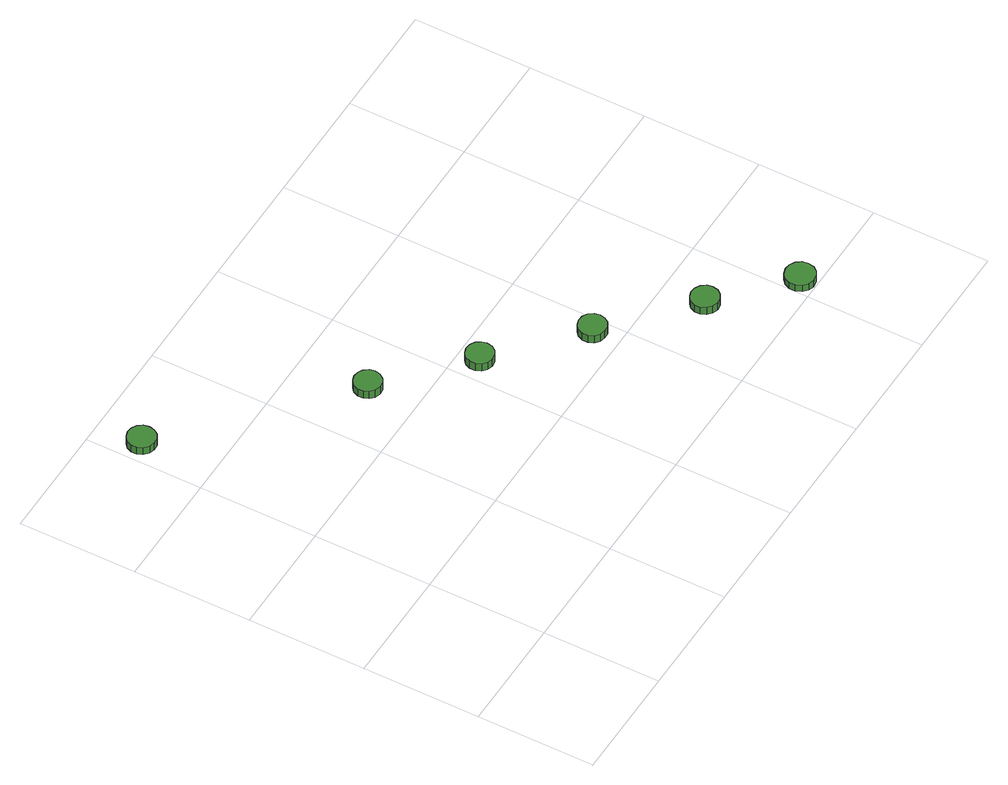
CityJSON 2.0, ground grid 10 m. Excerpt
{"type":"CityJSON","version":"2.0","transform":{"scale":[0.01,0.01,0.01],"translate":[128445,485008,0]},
"CityObjects":{
"tree1":{"type":"SolitaryVegetationObject","attributes":{"function":"something"},"geometry":[{"type":"MultiSurface","lod":"1","boundaries":[[[0,1,2,3,4,5,6,7,8,9,10,11,12,13,14]],[[15,16,17,18,19,20,21,22,23,24,25,26,27,28,29]],[[0,29,28,1]],[[1,28,27,2]],[[2,27,26,3]],[[3,26,25,4]],[[4,25,24,5]],[[5,24,23,6]],[[6,23,22,7]],[[7,22,21,8]],[[8,21,20,9]],[[9,20,19,10]],[[10,19,18,11]],[[11,18,17,12]],[[12,17,16,13]],[[13,16,15,14]],[[14,15,29,0]]]}]},
"tree2":{"type":"SolitaryVegetationObject","attributes":{"function":"something"},"geometry":[{"type":"MultiSurface","lod":"1","boundaries":[[[30,31,32,33,34,35,36,37,38,39,40,41,42,43,44]],[[45,46,47,48,49,50,51,52,53,54,55,56,57,58,59]],[[30,59,58,31]],[[31,58,57,32]],[[32,57,56,33]],[[33,56,55,34]],[[34,55,54,35]],[[35,54,53,36]],[[36,53,52,37]],[[37,52,51,38]],[[38,51,50,39]],[[39,50,49,40]],[[40,49,48,41]],[[41,48,47,42]],[[42,47,46,43]],[[43,46,45,44]],[[44,45,59,30]]]}]},
"tree3":{"type":"SolitaryVegetationObject","attributes":{"function":"something"},"geometry":[{"type":"MultiSurface","lod":"1","boundaries":[[[60,61,62,63,64,65,66,67,68,69,70,71,72,73,74]],[[75,76,77,78,79,80,81,82,83,84,85,86,87,88,89]],[[60,89,88,61]],[[61,88,87,62]],[[62,87,86,63]],[[63,86,85,64]],[[64,85,84,65]],[[65,84,83,66]],[[66,83,82,67]],[[67,82,81,68]],[[68,81,80,69]],[[69,80,79,70]],[[70,79,78,71]],[[71,78,77,72]],[[72,77,76,73]],[[73,76,75,74]],[[74,75,89,60]]]}]},
"tree4":{"type":"SolitaryVegetationObject","attributes":{"function":"something"},"geometry":[{"type":"MultiSurface","lod":"1","boundaries":[[[90,91,92,93,94,95,96,97,98,99,100,101,102,103,104]],[[105,106,107,108,109,110,111,112,113,114,115,116,117,118,119]],[[90,119,118,91]],[[91,118,117,92]],[[92,117,116,93]],[[93,116,115,94]],[[94,115,114,95]],[[95,114,113,96]],[[96,113,112,97]],[[97,112,111,98]],[[98,111,110,99]],[[99,110,109,100]],[[100,109,108,101]],[[101,108,107,102]],[[102,107,106,103]],[[103,106,105,104]],[[104,105,119,90]]]}]},
"tree5":{"type":"SolitaryVegetationObject","attributes":{"function":"something"},"geometry":[{"type":"MultiSurface","lod":"1","boundaries":[[[120,121,122,123,124,125,126,127,128,129,130,131,132,133,134]],[[135,136,137,138,139,140,141,142,143,144,145,146,147,148,149]],[[120,149,148,121]],[[121,148,147,122]],[[122,147,146,123]],[[123,146,145,124]],[[124,145,144,125]],[[125,144,143,126]],[[126,143,142,127]],[[127,142,141,128]],[[128,141,140,129]],[[129,140,139,130]],[[130,139,138,131]],[[131,138,137,132]],[[132,137,136,133]],[[133,136,135,134]],[[134,135,149,120]]]}]},
"tree6":{"type":"SolitaryVegetationObject","attributes":{"function":"something"},"geometry":[{"type":"MultiSurface","lod":"1","boundaries":[[[150,151,152,153,154,155,156,157,158,159,160,161,162,163,164]],[[165,166,167,168,169,170,171,172,173,174,175,176,177,178,179]],[[150,179,178,151]],[[151,178,177,152]],[[152,177,176,153]],[[153,176,175,154]],[[154,175,174,155]],[[155,174,173,156]],[[156,173,172,157]],[[157,172,171,158]],[[158,171,170,159]],[[159,170,169,160]],[[160,169,168,161]],[[161,168,167,162]],[[162,167,166,163]],[[163,166,165,164]],[[164,165,179,150]]]}]}
},
"vertices":[
[298,3617,79],[288,3665,79],[259,3705,79],[217,3730,79],[168,3735,79],[121,3720,79],[84,3687,79],[64,3642,79],[64,3593,79],[84,3548,79],[121,3515,79],[168,3500,79],[217,3505,79],[259,3529,79],[288,3569,79],[288,3569,4],[259,3529,4],[217,3505,4],[168,3500,4],[121,3515,4],[84,3548,4],[64,3593,4],[64,3642,4],[84,3687,4],[121,3720,4],[168,3735,4],[217,3730,4],[259,3705,4],[288,3665,4],[298,3617,4],
[1644,2419,85],[1634,2466,85],[1606,2505,85],[1565,2528,85],[1518,2533,85],[1472,2519,85],[1437,2487,85],[1417,2443,85],[1417,2396,85],[1437,2352,85],[1472,2320,85],[1518,2305,85],[1565,2310,85],[1606,2334,85],[1634,2373,85],[1634,2373,6],[1606,2334,6],[1565,2310,6],[1518,2305,6],[1472,2320,6],[1437,2352,6],[1417,2396,6],[1417,2443,6],[1437,2487,6],[1472,2519,6],[1518,2533,6],[1565,2528,6],[1606,2505,6],[1634,2466,6],[1644,2419,6],
[2316,1826,85],[2306,1873,85],[2278,1912,85],[2237,1936,85],[2189,1941,85],[2143,1926,85],[2107,1894,85],[2088,1850,85],[2088,1802,85],[2107,1758,85],[2143,1726,85],[2189,1711,85],[2237,1716,85],[2278,1740,85],[2306,1779,85],[2306,1779,6],[2278,1740,6],[2237,1716,6],[2189,1711,6],[2143,1726,6],[2107,1758,6],[2088,1802,6],[2088,1850,6],[2107,1894,6],[2143,1926,6],[2189,1941,6],[2237,1936,6],[2278,1912,6],[2306,1873,6],[2316,1826,6],
[2995,1233,85],[2985,1280,85],[2957,1319,85],[2915,1343,85],[2867,1348,85],[2821,1333,85],[2785,1301,85],[2765,1257,85],[2765,1209,85],[2785,1165,85],[2821,1132,85],[2867,1117,85],[2915,1122,85],[2957,1146,85],[2985,1186,85],[2985,1186,7],[2957,1146,7],[2915,1122,7],[2867,1117,7],[2821,1132,7],[2785,1165,7],[2765,1209,7],[2765,1257,7],[2785,1301,7],[2821,1333,7],[2867,1348,7],[2915,1343,7],[2957,1319,7],[2985,1280,7],[2995,1233,7],
[3674,639,84],[3664,687,84],[3635,726,84],[3593,751,84],[3545,756,84],[3499,741,84],[3462,708,84],[3442,664,84],[3442,615,84],[3462,570,84],[3499,538,84],[3545,523,84],[3593,528,84],[3635,552,84],[3664,592,84],[3664,592,7],[3635,552,7],[3593,528,7],[3545,523,7],[3499,538,7],[3462,570,7],[3442,615,7],[3442,664,7],[3462,708,7],[3499,741,7],[3545,756,7],[3593,751,7],[3635,726,7],[3664,687,7],[3674,639,7],
[4250,136,76],[4240,186,76],[4210,228,76],[4165,253,76],[4114,259,76],[4065,243,76],[4027,208,76],[4006,161,76],[4006,110,76],[4027,63,76],[4065,28,76],[4114,12,76],[4165,18,76],[4210,44,76],[4240,85,76],[4240,85,8],[4210,44,8],[4165,18,8],[4114,12,8],[4065,28,8],[4027,63,8],[4006,110,8],[4006,161,8],[4027,208,8],[4065,243,8],[4114,259,8],[4165,253,8],[4210,228,8],[4240,186,8],[4250,136,8]
]}
